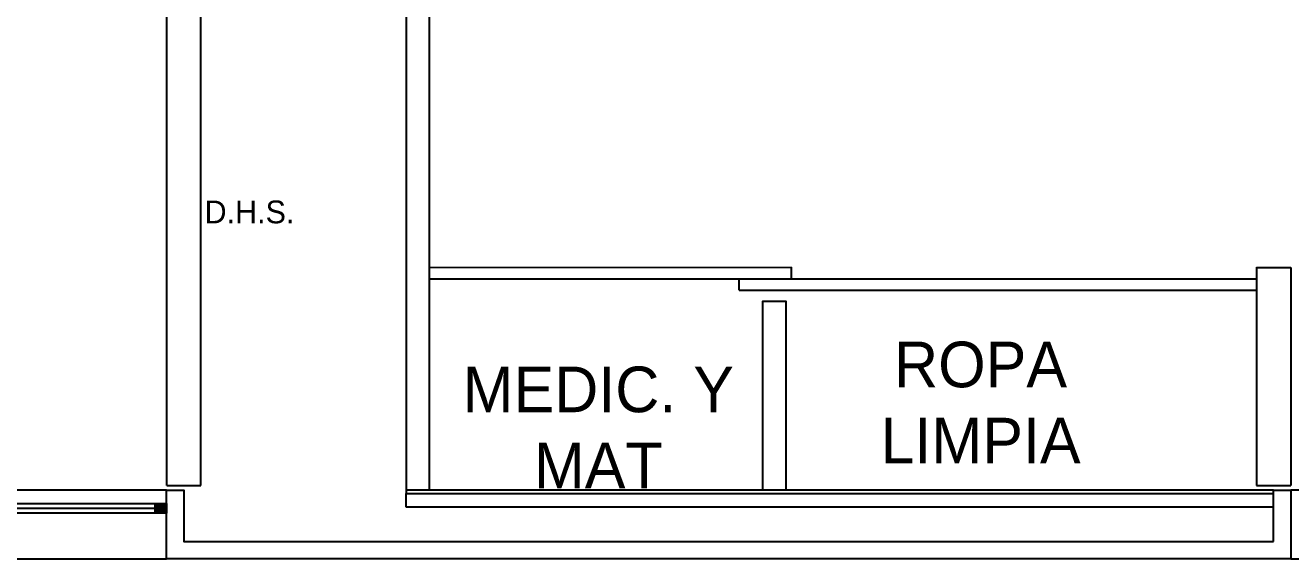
# Model space of a CAD drawing. Header units: millimetres. Extents: x 2523 to 2756, y 378 to 482.
# Drawn here: x 2654.31 to 2659.85, y 454.9 to 457.24 of the extents above; entities that cross this region are included whole.
import ezdxf

# ---------------------------------------------------------------- set-up
doc = ezdxf.new("R2010")
doc.units = ezdxf.units.MM
doc.styles.add('STYLE1', font='GOTHIC.TTF')
doc.styles.add('STYLE2', font='GOTHIC.TTF')

msp = doc.modelspace()

# ---------------------------------------------------------------- linework, layer by layer
for p, q in [((2654.9271, 455.2234), (2654.9272, 460.5791)), ((2655.0771, 455.2234), (2655.0771, 457.3055)), ((2655.977, 457.3055), (2655.977, 455.2034)), ((2656.077, 457.3055), (2656.077, 455.2034)), ((2656.077, 456.1791), (2657.6642, 456.1795)), ((2657.6642, 456.1295), (2657.6642, 456.1795)), ((2659.702, 456.1795), (2659.702, 455.2234)), ((2659.702, 456.1791), (2659.852, 456.1791)), ((2659.852, 456.1791), (2659.852, 455.2234)), ((2656.077, 456.1295), (2659.702, 456.1295)), ((2657.4357, 456.0795), (2657.4357, 456.1295)), ((2657.4357, 456.0795), (2659.702, 456.0795)), ((2654.9271, 455.2234), (2655.0771, 455.2234)), ((2659.702, 455.2234), (2659.852, 455.2234)), ((2655.977, 455.1284), (2655.977, 455.1884)), ((2650.9271, 455.1245), (2654.877, 455.1245)), ((2659.777, 455.1284), (2655.977, 455.1284))]:
    msp.add_line(p, q)
for points in [[(2657.5395, 455.2034), (2657.5395, 456.0307), (2657.6395, 456.0307), (2657.6395, 455.2034)], [(2650.8771, 454.9034), (2654.927, 454.9034), (2654.927, 455.2034), (2650.8771, 455.2034)], [(2659.777, 454.9784), (2659.777, 455.2034), (2659.852, 455.2034), (2659.852, 454.9034), (2654.927, 454.9034), (2654.927, 455.2034), (2655.002, 455.2034), (2655.002, 454.9784)], [(2655.977, 455.1884), (2659.777, 455.1884), (2659.777, 455.2034), (2655.977, 455.2034)], [(2659.852, 454.9034), (2662.5272, 454.9033), (2662.5272, 455.2033), (2659.852, 455.2034)], [(2654.927, 455.1034), (2650.8771, 455.1034), (2650.8771, 455.1456), (2654.927, 455.1456)], [(2654.927, 455.1456), (2654.927, 455.1034), (2654.877, 455.1034), (2654.877, 455.1456)]]:
    msp.add_lwpolyline(points, close=True)
msp.add_solid([(2654.927, 455.1456), (2654.927, 455.1034), (2654.877, 455.1456), (2654.877, 455.1034)])

# ---------------------------------------------------------------- texts
for s, insert, char_height, width, attachment_point, rotation, style in [('D.H.S.', (2655.2899, 456.4213), 0.1, 2.925303, 5, 0, 'STYLE1'), ('ROPA LIMPIA', (2658.4932, 455.8539), 0.2, 1.210962, 2, 359.9988, 'STYLE2'), ('MEDIC. Y MAT', (2656.8183, 455.7448), 0.2, 1.210962, 2, 359.9988, 'STYLE2')]:
    msp.add_mtext(s, dxfattribs=dict(insert=insert, char_height=char_height, width=width, attachment_point=attachment_point, rotation=rotation, style=style))

doc.saveas('drawing.dxf')
